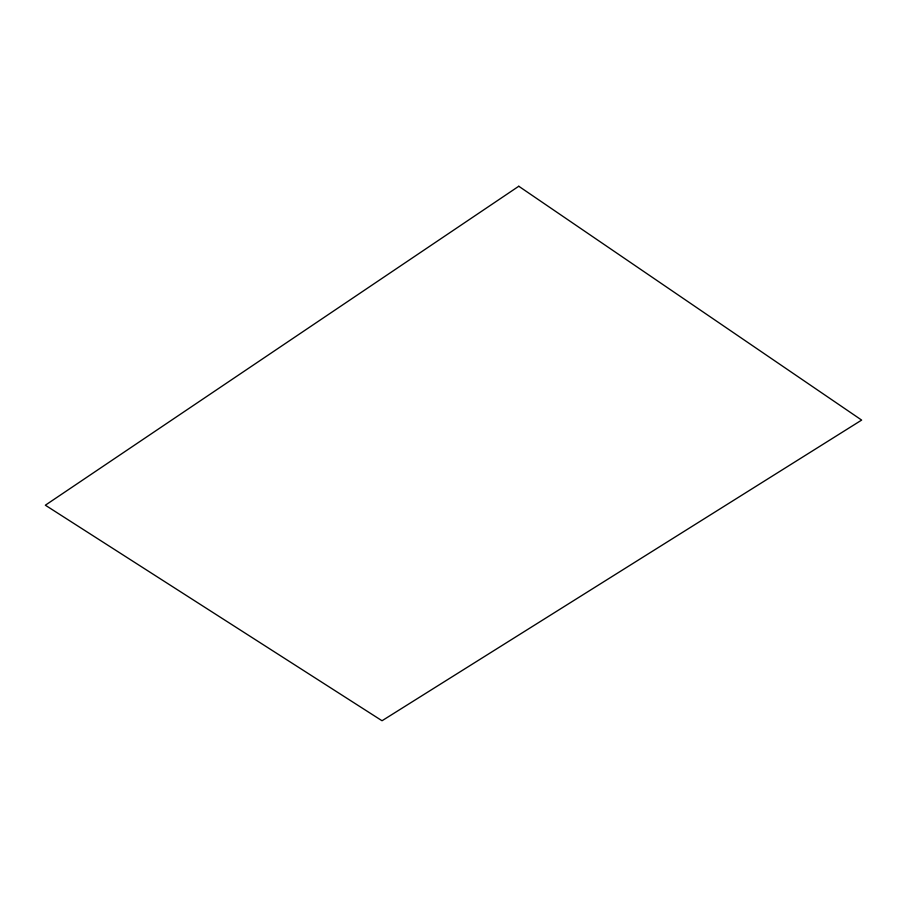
<?xml version="1.0" encoding="UTF-8"?>
<svg xmlns="http://www.w3.org/2000/svg" width="907" height="907" viewBox="0 0 907 907"><rect width="100%" height="100%" fill="white"/><g stroke="black" fill="none" stroke-linecap="round" stroke-linejoin="round"><path stroke-width="1.36" d="M518.77 186.252L45.35 505.21L382.028 720.748L861.65 420.088L518.77 186.252"/></g></svg>
